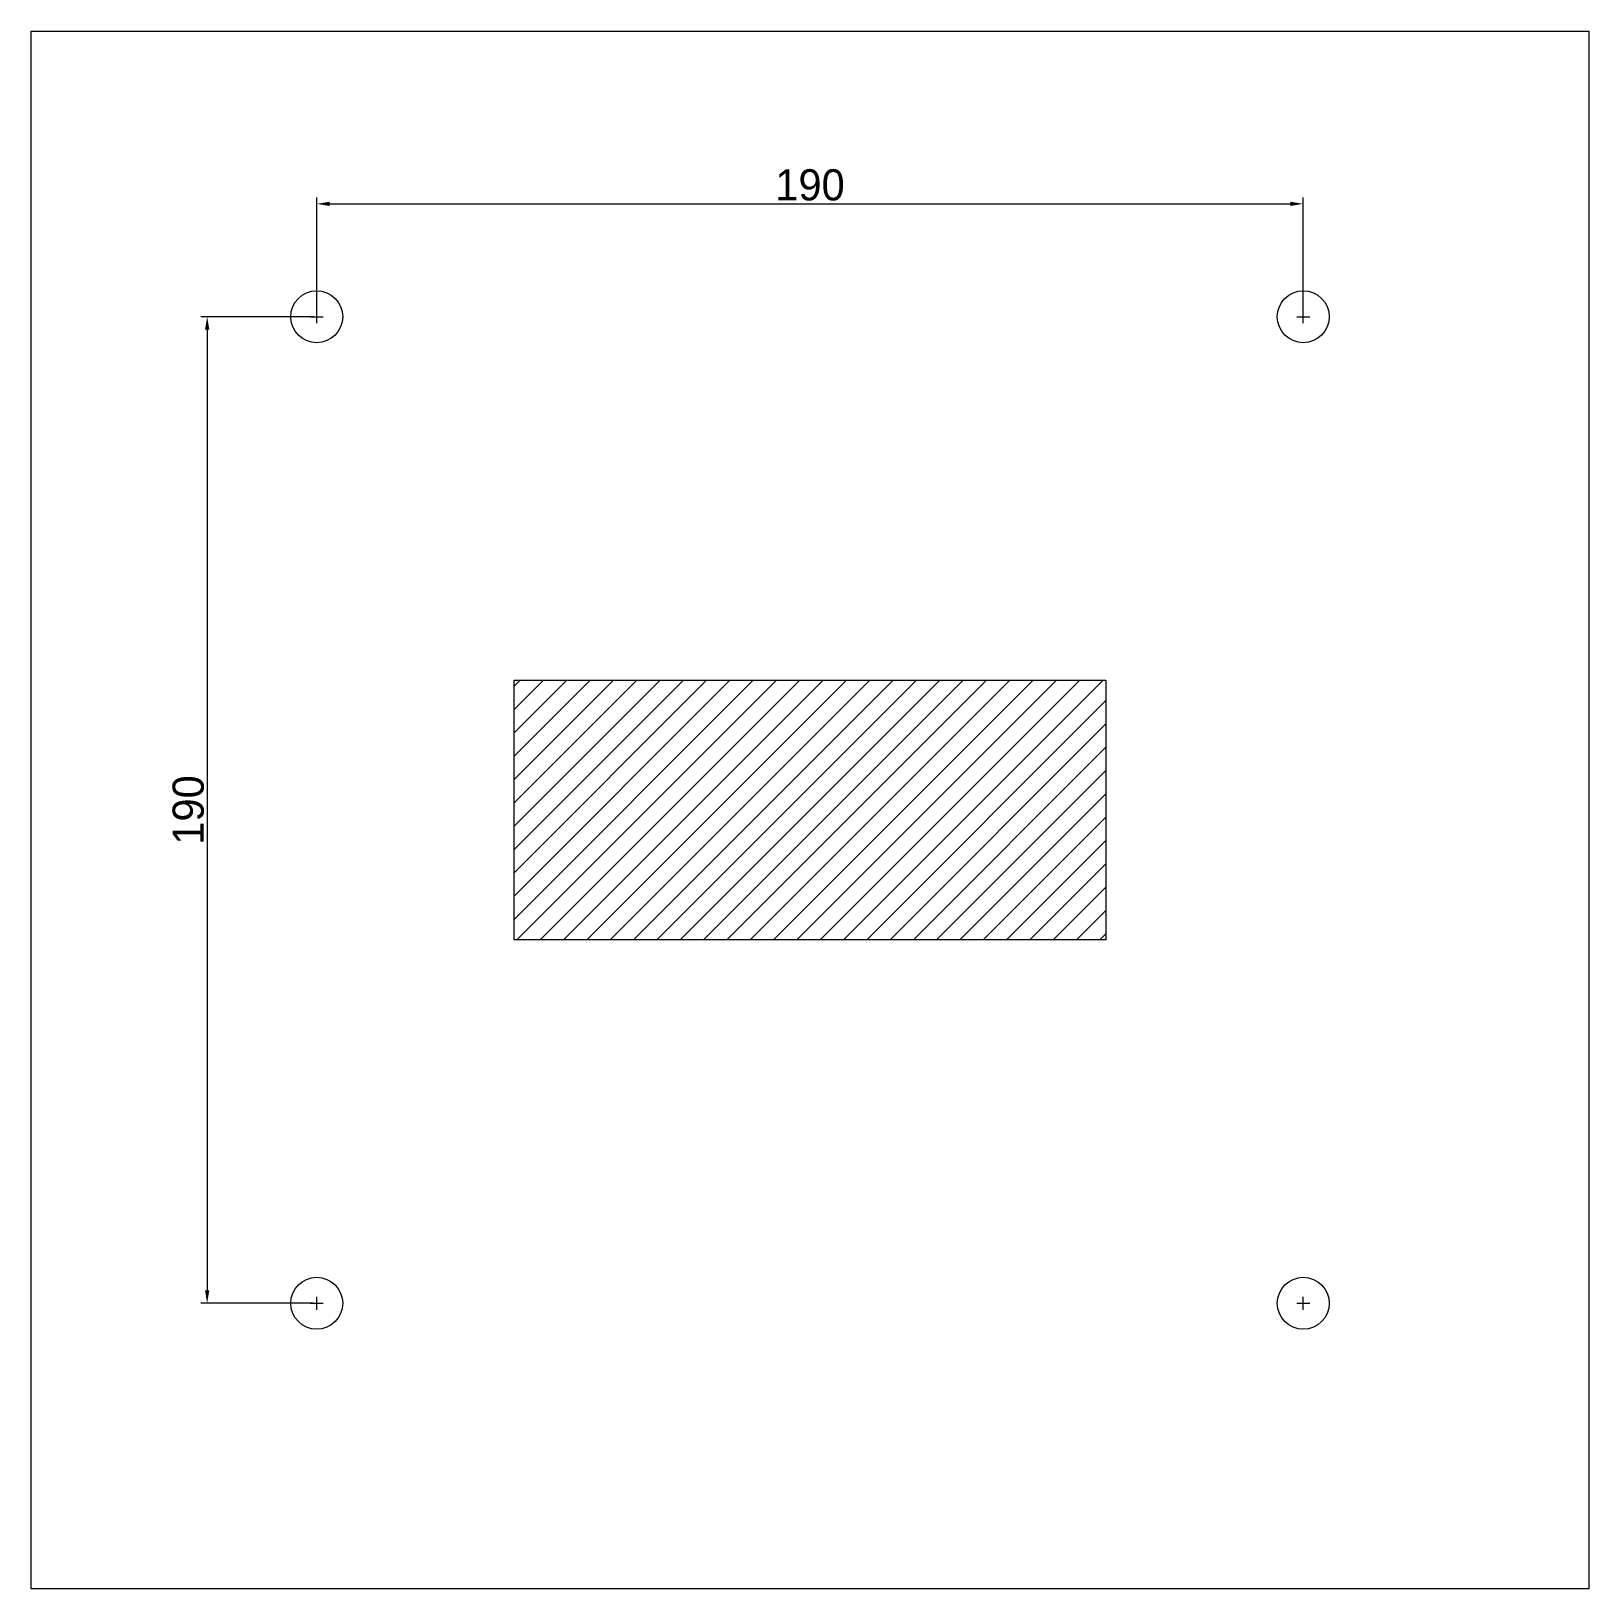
# Model space of a CAD drawing. Header units: millimetres. Extents: x -150 to 150, y -150 to 150.
import ezdxf

# ---------------------------------------------------------------- set-up
doc = ezdxf.new("R2010")
doc.units = ezdxf.units.MM
doc.styles.get("Standard").update_dxf_attribs({"font": 'ARTxt.shx', "height": 6})
doc.dimstyles.new('ISO-25', dxfattribs={"dimtxt": 2.5, "dimasz": 2.5, "dimexe": 1.25, "dimexo": 0.625, "dimtad": 1, "dimtxsty": 'Standard', "dimcen": 2.5, "dimadec": 0, "dimazin": 0, "dimtfac": 1, "dimtmove": 0, "dimatfit": 3, "dimfxl": 1, "dimarcsym": 0})

# ---------------------------------------------------------------- blocks, each defined once
blk = doc.blocks.new('*D9')
at = {"color": 0, "lineweight": -2}
for p, q in [((-95.62, 95), (-117.35, 95)), ((-116.1, 92.5), (-116.1, -92.5)), ((-95.62, -95), (-117.35, -95))]:
    blk.add_line(p, q, dxfattribs=at)
at = {"color": 0}
for points in [[(-115.68, 92.5), (-116.52, 92.5), (-116.1, 95)], [(-116.52, -92.5), (-115.68, -92.5), (-116.1, -95)]]:
    blk.add_solid(points, dxfattribs=at)
at = {"layer": 'Defpoints', "color": 0}
for p in [(-95, 95), (-116.1, -95), (-95, -95)]:
    blk.add_point(p, dxfattribs=at)
at = {"color": 0, "insert": (-119.72, 0), "char_height": 6, "attachment_point": 5, "rotation": 90}
blk.add_mtext('190', dxfattribs=at)
blk = doc.blocks.new('*D10')
at = {"color": 0, "lineweight": -2}
for p, q in [((-95, 95.62), (-95, 117.99)), ((95, 95.62), (95, 117.99)), ((-92.5, 116.74), (92.5, 116.74))]:
    blk.add_line(p, q, dxfattribs=at)
at = {"color": 0}
for points in [[(-92.5, 117.15), (-92.5, 116.32), (-95, 116.74)], [(92.5, 116.32), (92.5, 117.15), (95, 116.74)]]:
    blk.add_solid(points, dxfattribs=at)
at = {"layer": 'Defpoints', "color": 0}
for p in [(95, 116.74), (-95, 95), (95, 95)]:
    blk.add_point(p, dxfattribs=at)
at = {"color": 0, "insert": (0, 120.36), "char_height": 6, "attachment_point": 5}
blk.add_mtext('190', dxfattribs=at)

msp = doc.modelspace()

# ---------------------------------------------------------------- hatches: boundary and pattern name
h = msp.add_hatch()
h.set_pattern_fill('ANSI31', color=256, style=0)
h.paths.add_polyline_path([(-57, -25), (-57, 25), (57, 25), (57, -25)])

# ---------------------------------------------------------------- linework, layer by layer
for p, q in [((-95, 93.75), (-95, 96.25)), ((95, 93.75), (95, 96.25)), ((-96.25, 95), (-93.75, 95)), ((93.75, 95), (96.25, 95)), ((-96.25, -95), (-93.75, -95)), ((-95, -96.25), (-95, -93.75)), ((93.75, -95), (96.25, -95)), ((95, -96.25), (95, -93.75))]:
    msp.add_line(p, q)
for points in [[(-150, -150), (-150, 150), (150, 150), (150, -150)], [(-57, -25), (-57, 25), (57, 25), (57, -25)]]:
    msp.add_lwpolyline(points, close=True)
for centre in [(-95, 95), (95, 95), (-95, -95), (95, -95)]:
    msp.add_circle(centre, 5)

# ---------------------------------------------------------------- dimensions: what is measured, and where the dimension line sits
for p2, distance, picture, middle in [((95, 95), 21.738, '*D10', (0, 120.363)), ((-95, -95), -21.099, '*D9', (-119.724, 0))]:
    dim = msp.add_aligned_dim(p1=(-95, 95), p2=p2, distance=distance, dimstyle='ISO-25')
    dim.commit()
    dim.dimension.update_dxf_attribs({"geometry": picture, "text_midpoint": middle})

doc.saveas('drawing.dxf')
